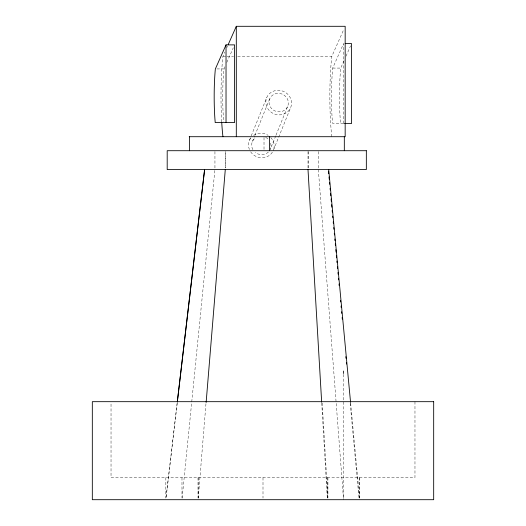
<?xml version="1.0" encoding="UTF-8"?>
<svg xmlns="http://www.w3.org/2000/svg" width="526" height="526" viewBox="0 0 526 526"><rect width="100%" height="100%" fill="white"/><g stroke="black" fill="none" stroke-linecap="round" stroke-linejoin="round"><path stroke-width="0.39" stroke-dasharray="2.63 1.97" d="M198.276 498.063L206.001 403.271M182.147 498.063L214.864 170.378M224.885 66.743L223.767 70.458A44.578 5.438 90 0 0 223.399 117.995L223.695 121.782M343.557 123.511L343.557 43.612L332.708 68.078L332.531 69.886A45.552 5.556 90 0 0 332.531 123.281L343.715 123.511M344.017 60.661L340.73 68.078L340.546 69.886A45.552 5.556 -90 0 0 340.546 123.281L340.572 123.511M249.502 140.14L266.853 97.271M252.434 141.461L254.564 136.195M254.873 135.445L269.792 98.592M275.716 135.925L270.233 149.463A9.757 9.166 22 0 0 270.318 142.395M276.019 135.175L287.59 106.594A9.757 9.166 22 0 0 277.537 93.372A9.757 9.166 22 0 0 270.949 107.817A9.757 9.166 22 0 0 287.59 106.594M273.474 150.035L290.53 107.915A12.979 12.19 22 0 0 277.156 90.327A12.979 12.19 22 0 0 268.398 109.539A12.979 12.19 22 0 0 290.53 107.915M221.702 121.9A58.774 7.167 -90 0 1 222.932 56.46L224.891 52.048M226.844 47.629L227.502 46.163M226.824 62.37L233.288 47.8M331.794 136.707A58.774 7.167 -90 0 1 331.794 56.46L343.859 29.246M345.99 56.216L350.586 45.841M222.932 56.46L226.206 56.46M227.028 56.46L233.57 56.46M237.667 56.46L331.794 56.46M332.708 68.078L340.73 68.078M216.922 68.926L223.918 68.926M350.651 403.271L359.554 498.063M350.165 403.271L359.021 498.063M318.348 169.556L343.425 498.063M322.201 403.034L327.836 498.063M321.721 403.034L327.297 498.063M414.968 401.68L414.968 477.621L111.032 477.621L111.032 402.495M359.712 477.621L359.712 498.063M359.173 477.621L359.173 498.063M343.55 374.321L343.55 499.7M327.935 477.621L327.935 498.063M327.396 477.621L327.396 498.063M318.348 151.527L318.348 167.919M308.354 151.527L308.354 167.919M308.006 151.527L308.006 167.919M264.013 137.483L264.013 149.93M263 477.621L263 498.063M214.943 151.527L214.943 167.919M198.138 477.621L198.124 498.063M198.065 477.621L198.065 498.063M181.983 477.621L181.983 498.063M165.841 477.621L165.828 498.063M272.409 152.192A12.979 12.19 22 0 1 261.021 157.741A12.979 12.19 22 0 1 249.955 150.732M249.39 149.542A12.979 12.19 22 0 1 251.211 137.45M253.611 135.307A12.979 12.19 22 0 1 268.181 135.34M270.772 137.496A12.979 12.19 22 0 1 273.172 150.784M268.398 152.073A9.757 9.166 22 0 1 255.36 152.481M252.901 149.647A9.757 9.166 22 0 1 255.531 137.825M265.709 137.404A9.757 9.166 22 0 1 268.253 139.291M177.223 402.692L166.019 498.069L177.236 402.692M225.286 167.919L225.286 151.527L225.233 167.919"/><path stroke-width="0.79" d="M206.133 402.456L225.286 169.556M177.315 401.877L204.601 169.556M177.328 401.877L204.614 169.556M226.029 44.881L215.364 68.926L215.213 70.458A44.578 5.438 -90 0 0 214.851 117.995L215.2 122.545L234.583 122.545L234.583 44.881L226.029 44.881L226.029 122.545M228.153 44.69L236.305 26.3L345.168 26.3L345.168 136.707L189.209 136.707M345.161 43.612L351.572 43.612L351.572 123.511L344.497 123.511M328.691 169.556L350.572 402.456M328.494 171.193L328.724 173.646M329.033 176.914L329.263 179.366M329.565 182.634L329.717 184.271M330.098 188.354L330.249 189.991M330.558 193.259L330.788 195.711M331.091 198.979L331.321 201.432M331.623 204.699L331.853 207.152M332.162 210.42L332.314 212.05M332.695 216.14L332.846 217.771M333.228 221.86L333.379 223.491M333.76 227.58L333.911 229.211M334.293 233.301L334.451 234.931M334.832 239.021L334.983 240.652M335.286 243.919L335.443 245.557M335.825 249.64L336.048 252.092M336.357 255.36L336.587 257.812M336.89 261.08L337.041 262.717M337.422 266.8L337.58 268.438M337.962 272.521L338.113 274.158M338.494 278.241L338.645 279.878M339.027 283.961L339.178 285.598M340.552 300.307L340.703 301.944M341.085 306.027L341.243 307.664M341.624 311.747L341.775 313.384M342.156 317.467L342.308 319.104M345.819 356.694L345.97 358.324M346.351 362.414L346.502 364.045M308.006 169.556L321.669 402.212M344.32 136.707L344.32 150.712M343.55 371.047L343.55 373.499M269.522 136.707L269.522 150.712M236.305 26.3L236.305 136.707M189.577 136.707L189.577 150.712M222.932 136.707A58.774 7.167 -90 0 1 221.748 122.637M366.339 150.712L167.196 150.712L167.196 169.556L366.339 169.556L366.339 150.712M433.68 401.68L92.32 401.68L92.32 499.7L433.68 499.7L433.68 401.68"/></g></svg>
